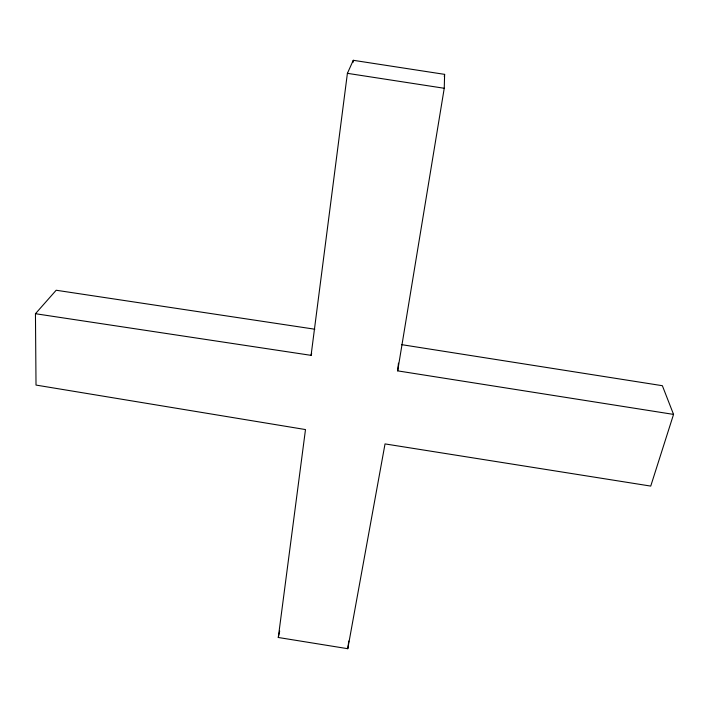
<?xml version="1.0" encoding="UTF-8"?>
<svg xmlns="http://www.w3.org/2000/svg" width="709" height="709" viewBox="0 0 709 709"><rect width="100%" height="100%" fill="white"/><g stroke="black" fill="none" stroke-linecap="round" stroke-linejoin="round"><path stroke-width="1.06" d="M673.55 414.402L397.678 370.869L444.242 88.27L444.623 74.365L353.277 60.3L347.401 73.337L311.083 355.351L35.45 313.715L36.017 385.076L305.49 429.565L278.291 637.488L347.782 648.7L385.031 443.914L650.738 486.09L673.55 414.402L662.366 385.705L401.436 344.618M397.678 370.869L398.458 363.159M347.782 648.7L348.766 641.051M352.985 62.489L353.277 60.3M444.268 76.545L444.623 74.365M278.291 637.488L279.692 631.028M311.083 355.351L311.668 353.215M35.45 313.715L56.179 290.247L314.814 329.215M347.401 73.337L444.242 88.27"/></g></svg>
